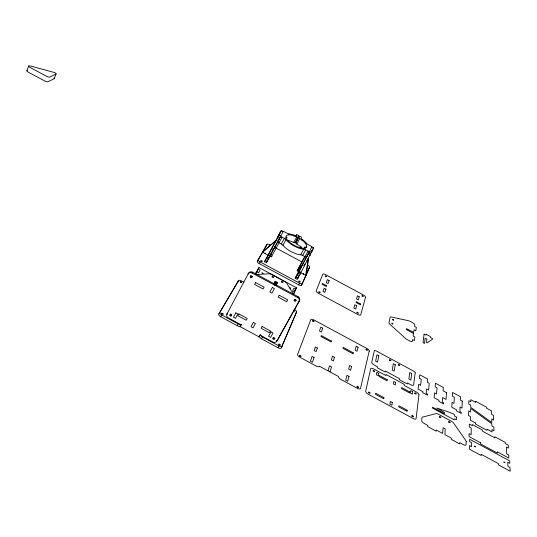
<?xml version="1.0" encoding="UTF-8"?>
<svg xmlns="http://www.w3.org/2000/svg" width="537" height="537" viewBox="0 0 537 537"><rect width="100%" height="100%" fill="white"/><g stroke="black" fill="none" stroke-linecap="round" stroke-linejoin="round"><path stroke-width="0.81" d="M304.841 256.592L297.337 270.917L305.647 275.367L308.117 259.948L308.251 258.901L307.869 258.693M308.117 259.948L308.298 258.928M424.089 334.189L423.042 342.626L424.492 343.412L425.123 338.216L426.922 339.183L426.519 342.64L427.13 342.921L432.849 338.914L430.345 337.397L430.432 336.551L426.123 334.236L426.022 335.081L424.102 334.155M305.546 275.333L306.345 274.414L308.433 259.23M413.503 333.497L413.128 336.061L414.94 337.035L414.436 340.586L412.604 339.599L412.376 341.123A2.813 1.101 32 0 1 409.751 340.982L407.053 339.525A2.813 1.101 32 0 1 405.71 338.585L389.869 324.241A2.766 1.074 31.4 0 1 388.996 322.744L390.104 317.327A2.732 1.054 31.3 0 1 391.339 316.991L408.603 320.743A2.712 1.027 31.7 0 1 409.953 321.267L412.55 322.656A2.712 1.027 31.7 0 1 414.752 325.013L414.537 326.442L416.316 327.402L415.833 330.805L414.04 329.839L413.665 332.363M306.023 275.152L306.345 274.38M330.08 371.758L331.53 366.959L329.517 365.872L328.047 370.664M276.36 284.919L277.327 282.475L275.306 281.388L274.293 283.811C280.019 285.281 272.991 286.006 274.286 283.825M26.857 70.783L28.689 66.085A2.45 0.792 22.3 0 1 30.387 65.957L54.767 72.616A2.403 0.772 22.8 0 1 55.908 74.14L49.8 77.053A2.443 0.799 22.7 0 1 46.793 76.382L29.998 67.407A2.45 0.792 22.3 0 1 28.689 66.085M54.224 78.59L56.076 73.978M259.418 336.061A3.068 1.416 29.3 0 0 261.506 338.813L277.998 347.734A3.074 1.416 29.9 0 0 281.26 347.882L296.572 311.99A2.853 1.222 29.5 0 0 294.538 309.513M281.26 347.882L296.572 311.99M311.708 250.994L313.648 247.765L300.143 274.185L298.317 273.205L311.869 246.792L311.614 247.181M299.028 301.526L299.418 300.619A3.128 2.839 24.4 0 0 298.042 296.652L252.618 272.192A3.115 2.833 30 0 0 248.544 273.219L248.054 274.071A3.121 2.839 30.1 0 1 252.135 273.044L297.652 297.552A3.135 2.839 24.4 0 1 299.028 301.526L276.891 341.096A3.081 2.739 25.6 0 1 272.856 342.015L260.015 335.075M297.652 297.552L298.042 296.652M269.843 244.731A2.645 1.027 28 0 0 267.01 244.369L257.344 261.318A2.752 1.114 28 0 0 259.217 263.593L298.726 284.852A2.759 1.114 29.1 0 0 301.613 285.127L309.58 267.231A2.651 1.027 29 0 0 307.661 265.036M276.891 341.096L299.418 300.619M301.613 285.127L309.58 267.231M303.324 274.138L303.647 273.4M311.802 246.973L313.601 247.94M293.403 294.618L296.464 287.731L259.009 267.58L255.343 274.118M307.889 254.431L298.538 271.507L295.37 278.441L297.558 274.615L299.384 275.595L300.096 274.273M297.867 277.918L298.693 276.078M306.761 256.914L309.822 251.363A1.718 0.644 28.8 0 1 308.043 251.141L305.721 249.893A2.759 1.04 28.8 0 0 303.747 249.235A13.304 4.961 28.5 0 1 285.986 239.71A2.752 1.034 28.2 0 0 284.328 238.421L282.012 237.179A1.712 0.644 28.1 0 1 280.811 235.803L277.824 241.388A1.712 0.651 28.2 0 0 279.018 242.764L281.334 244.006A2.745 1.047 28.2 0 1 282.979 245.295A13.271 5.028 28.5 0 0 300.693 254.8A2.752 1.054 28.8 0 1 302.667 255.451L304.982 256.699A1.712 0.651 28.8 0 0 306.761 256.914L308.043 254.088M295.921 236.233L296.659 234.864A1.007 0.369 28.4 0 1 297.713 235.011L298.008 235.166A1.007 0.369 28.4 0 1 298.733 235.971L298.21 237.025A1.685 0.624 28.4 0 1 296.672 236.898A11.599 4.323 28.5 0 0 286.382 235.683L285.966 236.455A11.599 4.323 28.5 0 0 294.383 245.429A11.599 4.323 28.5 0 0 306.325 247.369L306.694 246.57A11.599 4.323 28.5 0 0 299.787 238.569A1.685 0.624 28.5 0 1 298.8 237.341L299.324 236.293A1.007 0.369 28.5 0 1 300.378 236.434L300.673 236.595A1.007 0.369 28.5 0 1 301.398 237.401L301.19 237.824A2.692 0.993 28.6 0 0 302.351 239.502A13.304 4.961 28.5 0 1 306.533 243.301A2.705 1 28.7 0 0 308.184 244.57L310.48 245.798A1.698 0.631 28.8 0 1 311.715 247.174M298.444 272.709L298.109 273.447L299.337 271.084L299.008 271.816M302.445 264.291L302.116 265.016L303.318 265.661M300.096 271.339L298.901 270.702L300.901 266.332M297.337 270.917L297.579 269.789M240.663 325.717L240.16 326.657L259.035 336.867L259.492 335.9M276.313 284.456L276.629 283.811M276.844 283.382L277.307 282.509M302.029 248.336A11.566 4.383 28.5 0 0 296.8 244.06A1.685 0.631 28.5 0 1 295.82 242.825L296.357 241.764A1.007 0.376 28.5 0 1 296.659 241.657M274.266 283.241L274.837 282.113L274.051 283.563M274.071 283.791L275.28 281.428M287.758 240.502A11.566 4.383 28.5 0 1 293.699 242.395A1.678 0.631 28.4 0 0 295.229 242.509L295.766 241.449A1.007 0.376 28.4 0 0 295.625 241.073M296.659 234.864L296.444 235.28A2.692 0.993 28.3 0 1 294.457 235.273A13.304 4.961 28.5 0 0 289.054 233.931A2.698 1 28.2 0 1 287.1 233.266L284.811 232.044A1.692 0.631 28.1 0 0 283.019 231.796C280.341 228.003 279.696 234.374 278.018 236.622L264.473 261.855L268.272 255.015M310.554 254.236L309.936 255.33L310.332 254.659M283.113 231.642L266.305 262.815L269.95 256.183M240.576 325.872A3.054 1.416 28.5 0 1 237.213 325.67L220.774 316.776A3.054 1.416 27.9 0 1 218.807 314.091L238.502 280.683A2.839 1.215 27.9 0 1 241.616 280.979L243.805 282.16M238.502 280.683L218.807 314.091M220.774 316.776L221.727 314.964A3.054 1.41 27.9 0 1 219.754 312.286M275.837 241.14L281.213 230.89M241.133 324.858L228.332 317.931A3.068 2.732 30.2 0 1 226.916 314.064L248.544 273.219M255.404 274.407L259.009 267.58M279.267 238.697L279.415 238.415M278.75 239.885L279.522 238.421M297.149 238.952C297.827 237.663 296.088 240.878 296.753 239.69M257.344 261.318L267.01 244.369M277.71 237.253L277.387 237.864L278.139 236.468L279.75 237.797M297.357 239.952C296.612 241.382 298.478 237.925 297.713 239.287M259.217 263.593L260.103 261.928A2.752 1.114 28 0 1 258.23 259.653M255.74 273.494L256.679 271.742L258.592 272.776L260.049 270.158L258.136 269.131M279.354 234.313L279.133 234.729L279.529 233.978M279.683 233.723L279.878 233.347L279.542 233.971M297.666 239.415L297.417 239.871M298.27 273.293L297.599 274.535M270.896 250.101L268.299 254.968L268.748 255.203M271.004 249.9L271.44 249.074M271.554 248.866L275.568 241.361L275.159 241.147L263.237 251.222L262.754 252.222L274.427 241.865L275.192 242.039L275.568 241.361M277.696 241.677L269.863 255.807M275.374 246.241L274.541 247.799M271.507 256.686C272.621 254.88 270.339 257.492 271.507 256.686L282.012 237.179M237.213 325.67L238.18 323.865A3.061 1.416 28.5 0 0 241.113 324.429M281.334 244.006L284.328 238.421M311.728 251.41L312.158 250.651L311.728 251.511M279.71 237.864L279.911 237.461M282.979 245.295L285.986 239.71M288.678 234.622L289.054 233.931M240.16 326.657L241.308 324.516M297.048 239.099L296.827 239.556M297.458 239.804L297.646 239.415M293.987 236.132L294.457 235.273M293.699 242.395L296.672 236.898M295.229 242.509L298.733 235.971M295.82 242.825L299.324 236.293M296.8 244.06L299.787 238.569M301.881 240.361L302.351 239.502M306.157 243.986L306.533 243.301M277.824 241.388L279.314 238.676M271.534 253.289L270.386 255.377L269.802 254.867M266.855 261.848L267.507 260.673M270.668 254.921L271.829 252.799M300.693 254.8L303.747 249.235M306.184 247.691L306.56 247M302.667 255.451L305.721 249.893M259.035 336.867L260.15 334.712M298.653 271.306L299.337 271.641M297.236 270.514L304.922 256.565M304.982 256.699L308.043 251.141M299.008 270.145L299.894 268.527M261.506 338.813L262.492 337.014A3.068 1.416 29.3 0 1 260.364 334.846M297.451 273.883L295.142 278.582L296.055 276.938M304.251 265.365L304.479 264.956M304.707 264.546L305.05 263.929M306.862 260.64L307.09 260.23M307.433 259.613L307.936 259.613M295.451 278.253L297.189 279.448L299.384 275.595M296.464 287.731L294.779 291.094L295.739 289.362L293.826 288.335L292.591 291.074L294.518 292.115L293.551 293.853M298.726 284.852L299.646 283.194A2.766 1.114 29.1 0 0 302.532 283.476M274.427 241.865L274.823 241.173M274.803 241.838L275.186 241.153M277.998 347.734L279.005 345.949A3.074 1.416 29.8 0 0 282.261 346.097M265.144 253.625L265.54 252.927M252.135 273.044L252.618 272.192M226.916 314.064L227.44 313.145A3.061 2.725 30.2 0 0 227.158 314.413M298.914 270.695L299.888 271.031M413.638 332.403L406.442 328.631L406.301 329.47L413.503 333.484M255.813 274.521L269.191 273.789A3.034 1.249 28.5 0 1 271.655 274.494L284.811 281.576A3.034 1.249 28.8 0 1 286.792 283.261L293.598 294.491M269.822 245.872L269.185 245.812L269.292 246.221M281.334 230.642L283.12 231.601M278.891 235.031L280.703 235.998M309.735 251.564L311.547 252.544M308.835 253.33L310.655 254.31M274.206 247.074L301.841 261.908M271.662 248.658L273.454 249.624M300.351 267.204L301.526 267.835M269.836 255.229L270.91 255.807M262.929 252.43L268.01 255.162M269.446 255.934L271.064 256.8M298.458 271.675L299.653 272.313M267.305 256.538L269.124 257.518M266.547 257.948L268.366 258.928M265.238 260.405L267.057 261.378M296.209 277.052L298.035 278.038M264.593 261.66L266.406 262.633M260.103 261.928L299.646 283.194M275.192 281.583L277.213 282.67M274.978 281.979L276.998 283.066M274.837 282.643L276.891 283.744M274.407 283.509L276.461 284.617M221.727 314.964L238.18 323.865M262.492 337.014L279.005 345.949M277.314 340.116A3.074 2.732 25.6 0 1 276.401 341.049M296.156 300.082A0.98 0.886 24.5 0 1 294.484 299.371M252.598 276.253A0.973 0.886 30 0 1 250.752 275.723M231.695 315.152A0.953 0.852 30.1 0 1 230.454 313.863M275.018 338.055A0.96 0.852 25.6 0 1 273.273 337.464M300.848 246.141A13.271 5.028 28.5 0 1 301.129 246.382M304.533 248.403A0.852 0.403 -73.6 0 1 304.667 247.134A0.852 0.403 -73.6 0 1 305.318 247.148A0.852 0.403 -73.6 0 1 304.862 248.409M285.885 237.817A0.852 0.383 -50.1 0 1 286.798 237.045A0.852 0.383 -50.1 0 1 286.832 237.79A0.852 0.383 -50.1 0 1 285.912 238.435M266.157 245.986A2.645 1.027 28 0 1 266.647 245.711M308.621 268.252A2.651 1.034 29 0 1 308.694 268.829M293.759 310.111A0.893 0.383 29.5 0 1 294.766 310.742A0.893 0.383 29.5 0 1 294.511 311.185A0.893 0.383 29.5 0 1 293.45 310.641M295.625 313.158A2.853 1.222 29.5 0 1 295.625 313.668M237.763 282.22A2.833 1.222 27.9 0 1 238.173 282.053M53.989 78.006A2.396 0.785 22.7 0 1 54.056 78.758L47.927 81.731A2.437 0.805 22.6 0 1 44.92 81.074L28.166 72.106A2.443 0.799 22.3 0 1 27.689 70.495M481.179 454.302L481.179 455.524L469.472 449.194L469.546 445.582L471.593 446.69L471.661 442.723L469.627 441.622L469.68 439.273L509.66 460.887L509.774 463.33L507.727 462.223L507.915 466.331L509.969 467.445L510.15 471.197L498.417 464.854L498.376 463.606L481.179 454.302M480.508 442.77L480.508 443.945L497.416 453.08L497.383 451.886L508.868 458.095L508.72 455L506.706 453.906L506.411 447.039L508.405 448.113L508.264 445.119L505.29 443.515L505.243 442.367L494.825 436.749L494.852 437.883L482.709 431.325L482.703 430.204L472.312 424.592L472.292 425.7L469.331 424.102L469.264 426.982L471.251 428.049L471.124 434.681L469.116 433.601L469.056 436.574L480.508 442.77M475.473 422.961L475.46 424.062L486.931 430.258L486.925 429.144L491.993 431.882L491.952 429.654L493.912 430.714L493.832 427.036L491.885 425.989L491.845 423.807L470.647 408.469L470.573 411.98L468.64 410.939L468.533 415.557L470.479 416.611L470.405 420.229L475.473 422.961M475.708 401.327L475.695 402.341L470.821 399.716L470.774 401.75L468.882 400.73L468.801 404.146L470.707 405.173L470.667 407.247L491.818 422.545L491.751 418.967L493.671 420.001L493.57 415.41L491.664 414.389L491.603 410.912L486.717 408.281L486.71 407.254L475.708 401.327M466.183 441.589L466.103 444.529A3.215 1.376 35.4 0 1 463.317 444.643L459.732 442.703L459.685 443.898L451.248 439.333L451.308 438.145L444.985 434.702L445.173 428.794L443.139 427.7L442.555 433.386L436.232 429.989L436.138 431.157L427.714 426.6L427.828 425.445L424.25 423.512A3.175 1.389 34.3 0 1 421.679 420.498L421.988 417.692A3.155 1.376 34.3 0 1 422.545 417.101L436.037 413.611A3.101 1.322 34.3 0 1 438.299 414.155L451.436 421.25A3.115 1.322 34.7 0 1 453.611 423.102L465.74 440.461A3.195 1.363 35.3 0 1 466.183 441.589M462.27 401.146L462.021 408.08L460.088 407.039L459.907 411.631L461.317 412.396L461.276 413.463L456.564 410.926L456.611 409.859L451.785 407.254L452.06 402.347L453.987 403.388L454.309 397.205L452.402 396.172L452.604 392.473L460.498 396.722L460.363 400.119L462.27 401.146M504.914 462.699L503.907 462.068L504.914 462.699M326.395 276.528C324.556 277.025 325.039 274.548 326.389 276.562M456.49 417.128L456.369 419.78L454.383 418.712L454.054 419.746L432.48 408.093L432.56 407.234L444.455 413.658L444.529 412.564L436.675 407.999L449.315 412.255L454.342 414.396L454.517 416.061L456.49 417.128M446.509 392.648L446.052 399.468L442.582 397.595L442.253 402.106L443.663 402.864L443.589 403.918L438.883 401.381L438.964 400.334L434.144 397.729L434.581 392.916L436.507 393.957L437.031 387.889L435.124 386.862L435.453 383.223L443.334 387.472L443.085 390.802L446.509 392.648M475.554 446.824L474.554 446.2L475.554 446.824M392.896 323.925C391.09 324.375 391.527 321.891 392.896 323.925M393.655 320.065C391.869 320.508 392.285 318.058 393.655 320.065M427.58 394.192L427.472 395.225L422.78 392.688L422.894 391.661L418.081 389.063L418.659 384.331L420.585 385.371L421.29 379.404L419.39 378.377L419.827 374.806L427.7 379.048L427.351 382.317L429.251 383.344L428.573 390.037L426.647 388.996L426.177 393.426L427.58 394.192M290.497 288.194L289.55 287.684L290.477 288.255M418.941 394.849L416.115 418.498A3.168 1.396 34.1 0 1 413.188 418.545L368.087 394.138A3.128 1.403 32.7 0 1 365.677 391.218L370.671 368.791A2.987 1.289 32.2 0 1 373.564 368.879L385.908 375.538L386.096 374.537L404.274 384.351L404.119 385.371L416.497 392.05A3.021 1.282 33.4 0 1 418.941 394.849M412.711 391.648L412.376 394.165L410.409 393.104L410.751 390.587L412.711 391.648M415.202 372.826L413.611 384.841A2.98 1.249 33.1 0 1 410.845 384.794L407.469 382.975L407.328 383.989L399.374 379.699L399.541 378.692L385.338 371.033L385.15 372.02L377.216 367.738L377.424 366.758L374.054 364.945A2.947 1.255 32.1 0 1 371.765 362.26L374.329 350.795A1.799 0.752 31.8 0 1 376.068 350.876L413.732 371.174A1.819 0.745 32.9 0 1 415.202 372.826M411.718 373.544L410.805 380.095L408.879 379.055L409.818 372.517L411.718 373.544M407.18 410.248L407.026 411.369L398.682 406.858L398.857 405.744L407.18 410.248M409.711 391.909L409.57 392.956L401.508 388.607L401.663 387.566L409.711 391.909M363.133 296.29C361.126 296.619 361.851 294.31 363.133 296.29M392.366 402.569L391.916 405.234L389.875 404.133L390.332 401.468L392.366 402.569M395.735 382.485L395.319 384.955L393.353 383.895L393.775 381.424L395.735 382.485M395.272 364.677L394.151 371.114L392.232 370.074L393.379 363.656L395.272 364.677M263.009 273.4L262.043 272.924L263.009 273.4M383.948 397.689L383.747 398.776L375.417 394.272L375.638 393.191L383.948 397.689M387.264 379.793L387.076 380.814L379.028 376.464L379.236 375.457L387.264 379.793M378.78 373.329L378.283 375.759L376.323 374.698L376.826 372.275L378.78 373.329M378.86 355.83L377.524 362.139L375.605 361.106L376.967 354.809L378.86 355.83M369.228 351.158L360.515 388.426A3.121 1.41 32.4 0 1 357.454 388.385L340.834 379.397A3.108 1.41 31.9 0 1 338.505 376.524L319.522 366.254A3.094 1.41 31.1 0 1 316.36 366.16L299.794 357.199A3.081 1.416 30.5 0 1 297.592 354.386L310.802 319.663A2.86 1.222 30.1 0 1 313.749 319.864L366.999 348.573A2.886 1.215 31.6 0 1 369.228 351.158M358.092 347.251L357.045 351.279L355.132 350.245L356.192 346.224L358.092 347.251M349.003 376.403L347.714 381.304L345.68 380.196L346.983 375.309L349.003 376.403M351.587 366.549L350.614 370.241L348.627 369.167L349.607 365.482L351.587 366.549M353.339 352.863L353.091 353.809L342.928 348.325L343.197 347.392L353.339 352.863M365.509 297.256L360.743 314.783A2.786 1.108 30.7 0 1 357.991 314.575L318.246 293.195A2.772 1.114 29.7 0 1 316.219 290.839L322.737 274.293A2.658 1.027 29.5 0 1 325.449 274.582L363.448 294.981A2.678 1.027 30.5 0 1 365.509 297.256M360.629 304.023L360.408 304.815L356.071 302.485L356.299 301.693L360.629 304.023M356.649 305.707L355.702 309.01L353.876 308.03L354.843 304.734L356.649 305.707M359.226 296.739L358.313 299.908L356.534 298.948L357.454 295.786L359.226 296.739M334.457 357.293L333.363 360.918L331.369 359.844L332.484 356.226L334.457 357.293M331.396 341.022L331.101 341.948L320.958 336.471L321.274 335.558L331.396 341.022M314.091 357.528L312.474 362.233L310.44 361.139L312.084 356.44L314.091 357.528M317.354 348.057L316.132 351.607L314.145 350.533L315.38 346.989L317.354 348.057M322.697 328.167L321.354 332.027L319.448 330.993L320.804 327.147L322.697 328.167M325.959 289.208L324.778 292.383L322.965 291.41L324.16 288.241L325.959 289.208M329.161 280.596L328.033 283.643L326.254 282.684L327.395 279.649L329.161 280.596M326.65 285.765L326.368 286.523L322.046 284.201L322.334 283.442L326.65 285.765M308.889 252.961L308.124 254.37L308.882 252.981M235.79 312.89L233.454 317.266L235.481 318.36L237.817 313.984L235.783 312.89M238.905 313.93L237.938 315.749L246.235 320.233L247.215 318.421L238.905 313.93M255.652 282.59L254.652 284.456L263.083 289L264.09 287.134L255.652 282.59M253.37 322.395L251.007 326.751L253.034 327.852L255.404 323.489L253.37 322.395M272.333 287.496L269.883 292L271.944 293.115L274.4 288.611L272.333 287.496M262.11 326.469L261.116 328.282L269.433 332.772L270.433 330.973L262.11 326.469M279.22 295.283L278.2 297.149L286.644 301.7L287.671 299.841L279.22 295.283M270.984 331.913L268.581 336.256L270.608 337.357L273.018 333.014L270.984 331.913M448.825 422.082A0.933 0.396 34.6 0 0 450.181 422.619A0.933 0.396 34.6 0 0 449.247 421.538A0.933 0.396 34.6 0 0 448.825 422.082M439.467 417.027A0.933 0.396 34.4 0 0 440.83 417.571A0.933 0.396 34.4 0 0 439.904 416.497A0.933 0.396 34.4 0 0 439.467 417.027M389.654 360.233A0.866 0.362 32.2 0 0 390.929 360.683A0.866 0.362 32.2 0 0 390.01 359.723A0.866 0.362 32.2 0 0 389.654 360.233M398.481 364.992A0.873 0.362 32.5 0 0 399.75 365.435A0.873 0.362 32.5 0 0 398.823 364.469A0.873 0.362 32.5 0 0 398.481 364.992M411.98 416.141A0.987 0.436 34 0 0 413.443 416.719A0.987 0.436 34 0 0 412.49 415.578A0.987 0.436 34 0 0 411.98 416.141M368.664 392.742A0.98 0.436 32.7 0 0 370.107 393.232A0.98 0.436 32.7 0 0 369.094 392.117A0.98 0.436 32.7 0 0 368.664 392.742M373.356 371.027A0.933 0.403 32.3 0 0 374.739 371.51A0.933 0.403 32.3 0 0 373.765 370.463A0.933 0.403 32.3 0 0 373.356 371.027M414.879 393.42A0.946 0.403 33.4 0 0 416.276 393.977A0.946 0.403 33.4 0 0 415.363 392.903A0.946 0.403 33.4 0 0 414.879 393.42M357.165 386.996A0.973 0.443 32.4 0 0 358.609 387.486A0.973 0.443 32.4 0 0 357.608 386.378A0.973 0.443 32.4 0 0 357.165 386.996M366.127 349.815A0.906 0.383 31.6 0 0 367.462 350.285A0.906 0.383 31.6 0 0 366.529 349.298A0.906 0.383 31.6 0 0 366.127 349.815M299.68 355.93A0.967 0.443 30.5 0 0 301.123 356.346A0.967 0.443 30.5 0 0 300.082 355.279A0.967 0.443 30.5 0 0 299.68 355.93M312.756 321.066A0.893 0.383 30.1 0 0 314.085 321.468A0.893 0.383 30.1 0 0 313.105 320.508A0.893 0.383 30.1 0 0 312.756 321.066M294.249 300.774A0.98 0.886 24.6 0 0 295.914 300.794A0.98 0.886 24.6 0 0 295.001 299.424A0.98 0.886 24.6 0 0 294.249 300.774M250.383 277.092A0.973 0.886 30 0 0 252.034 277.253A0.973 0.886 30 0 0 251.235 275.817A0.973 0.886 30 0 0 250.383 277.092M229.964 315.595A0.96 0.852 30.1 0 0 231.575 315.763A0.96 0.852 30.1 0 0 230.782 314.367A0.96 0.852 30.1 0 0 229.964 315.595M272.997 338.914A0.96 0.852 25.6 0 0 274.629 338.954A0.96 0.852 25.6 0 0 273.722 337.625A0.96 0.852 25.6 0 0 272.997 338.914M260.995 261.116A0.859 0.349 28 0 0 262.278 261.459A0.859 0.349 28 0 0 261.291 260.593A0.859 0.349 28 0 0 260.995 261.116M298.968 281.516A0.866 0.349 29.1 0 0 300.264 281.925A0.866 0.349 29.1 0 0 299.331 281.026A0.866 0.349 29.1 0 0 298.968 281.516M357.105 312.756A0.873 0.349 30.7 0 0 358.407 313.225A0.873 0.349 30.7 0 0 357.508 312.299A0.873 0.349 30.7 0 0 357.105 312.756M318.944 292.256A0.866 0.349 29.7 0 0 320.233 292.658A0.866 0.349 29.7 0 0 319.28 291.759A0.866 0.349 29.7 0 0 318.944 292.256M281.623 281.972A0.913 0.376 28.8 0 0 282.999 282.402A0.913 0.376 28.8 0 0 282.026 281.455A0.913 0.376 28.8 0 0 281.623 281.972M272.259 276.931A0.913 0.376 28.5 0 0 273.642 277.367A0.913 0.376 28.5 0 0 272.675 276.421A0.913 0.376 28.5 0 0 272.259 276.931M278.931 344.707A0.96 0.443 29.8 0 0 280.388 345.13A0.96 0.443 29.8 0 0 279.361 344.076A0.96 0.443 29.8 0 0 278.931 344.707M221.828 313.843A0.953 0.443 27.9 0 0 223.285 314.192A0.953 0.443 27.9 0 0 222.217 313.185A0.953 0.443 27.9 0 0 221.828 313.843M240.442 282.106A0.886 0.383 27.9 0 0 241.784 282.449A0.886 0.383 27.9 0 0 240.777 281.536A0.886 0.383 27.9 0 0 240.442 282.106"/></g></svg>
